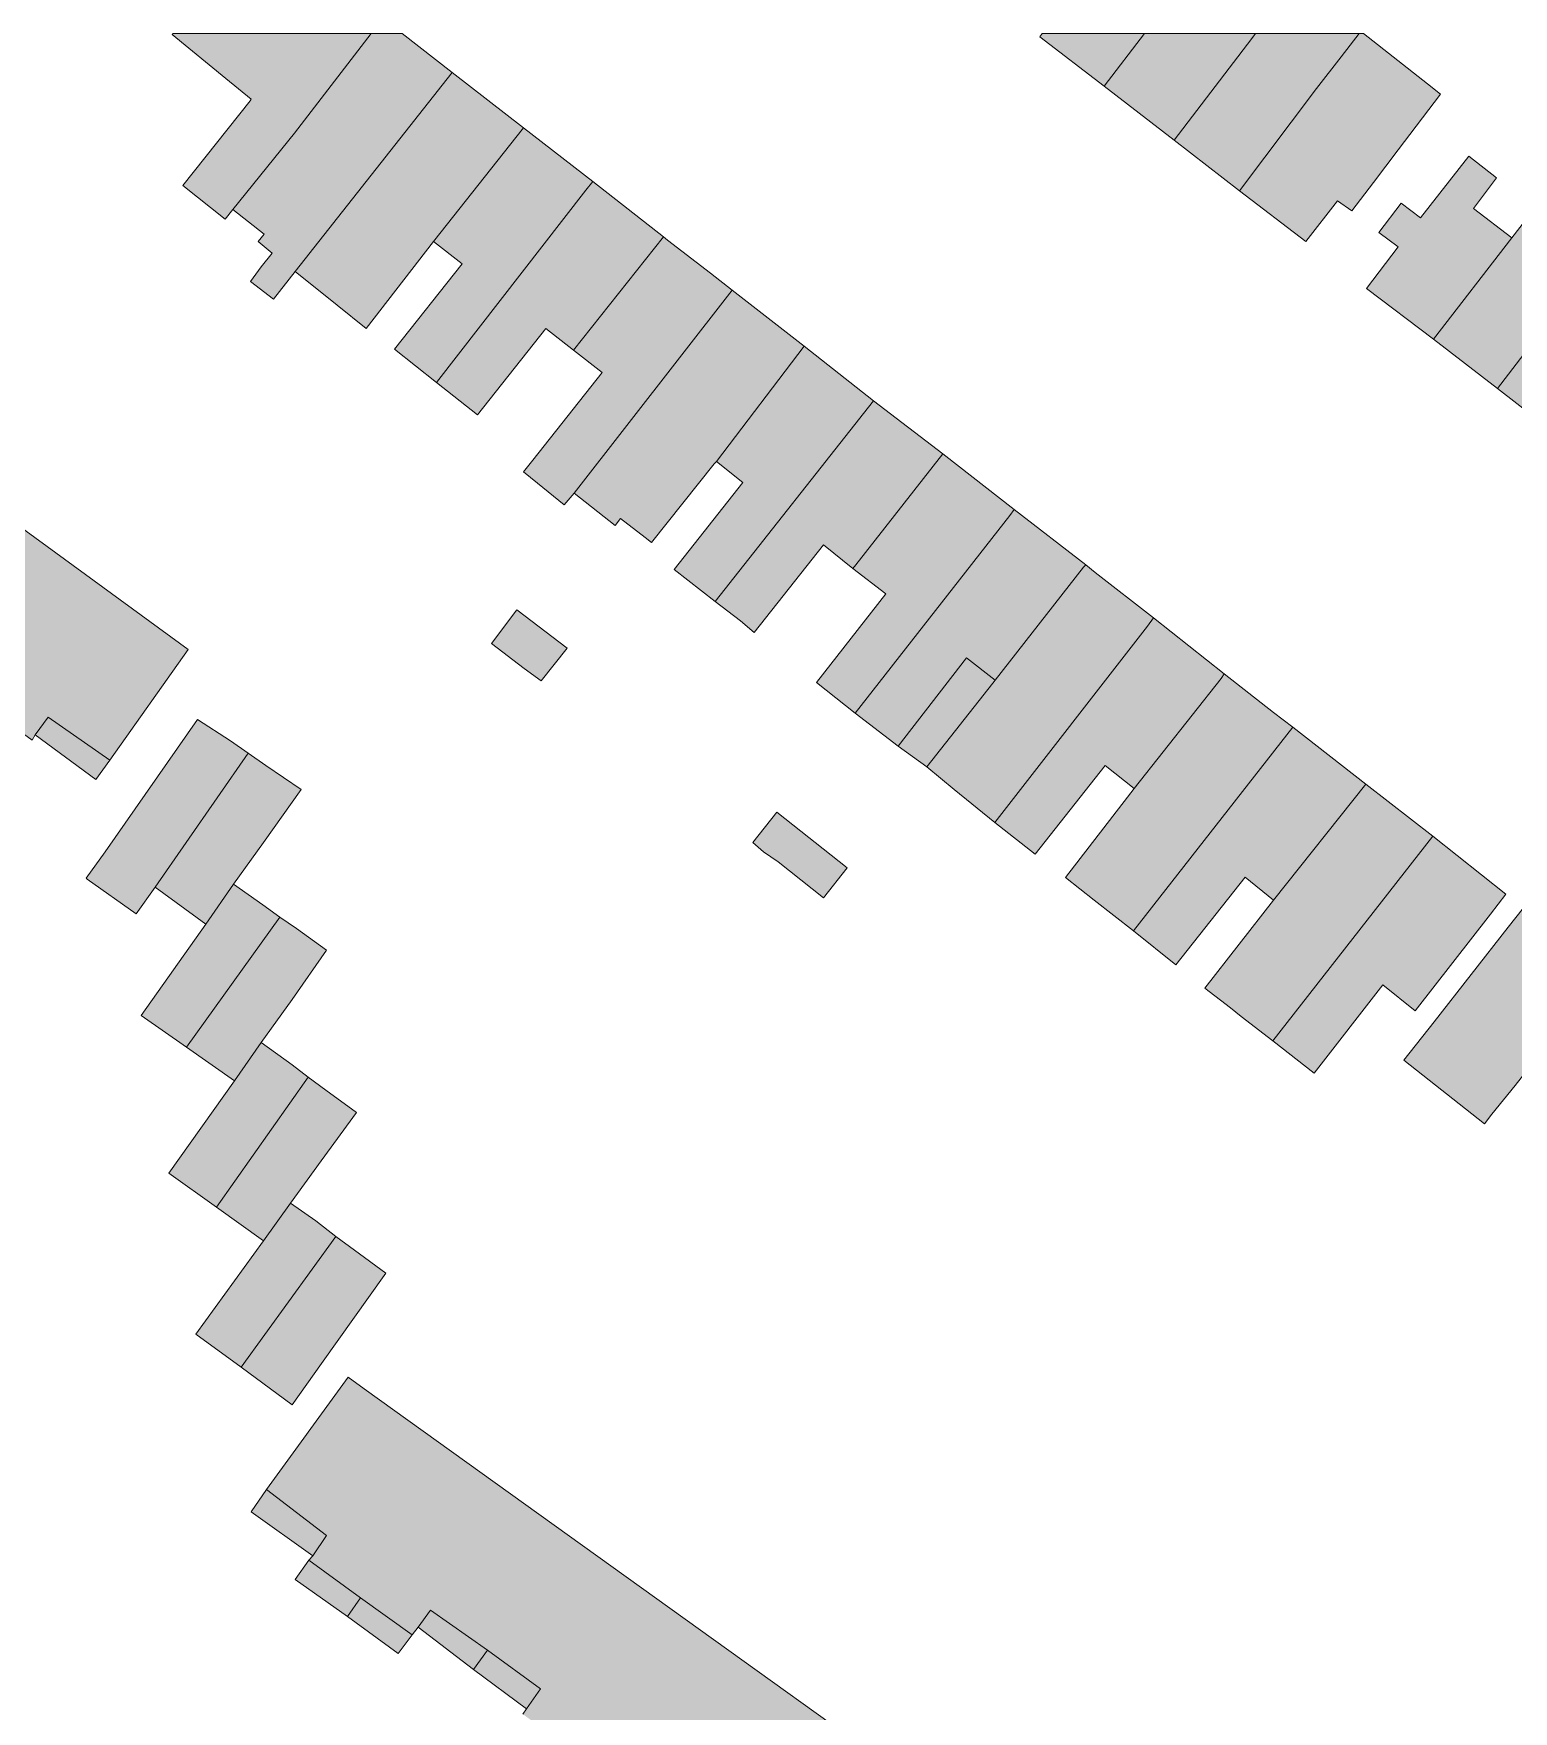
# Model space of a CAD drawing. Header units: millimetres. Extents: x -103 to 511, y -35 to 333.
# Drawn here: x 280.6 to 376.8, y 223.5 to 332.5 of the extents above; entities that cross this region are included whole.
import ezdxf

# ---------------------------------------------------------------- set-up
doc = ezdxf.new("R2010")
doc.units = ezdxf.units.MM
doc.header["$MEASUREMENT"] = 0
doc.layers.add('residential', color=7, linetype='Continuous', lineweight=0)

msp = doc.modelspace()

# ---------------------------------------------------------------- hatches: boundary and pattern name
at = {"layer": 'residential', "true_color": 0xfedcaf, "transparency": 33554687}
for points in [[(289.64, 332.52), (289.57, 332.45), (293.07, 329.6), (294.72, 328.25), (294.64, 328.15), (290.27, 322.65), (293.02, 320.45), (293.53, 321.08), (297.52, 326.05), (302.51, 332.52)], [(304.53, 332.52), (302.51, 332.52), (297.52, 326.05), (293.53, 321.08), (295.55, 319.48), (295.17, 319), (296.07, 318.25), (295.37, 317.35), (294.67, 316.4), (296.17, 315.25), (297.57, 317.05), (307.77, 330)], [(346.13, 332.52), (345.97, 332.3), (350.17, 329.1), (352.79, 332.52)], [(360.01, 332.52), (352.79, 332.52), (350.17, 329.1), (354.72, 325.6), (359.77, 332.2)], [(366.74, 332.52), (360.01, 332.52), (359.77, 332.2), (354.72, 325.6), (358.97, 322.3), (363.97, 328.95), (365.57, 331)], [(367.01, 332.52), (366.74, 332.52), (365.57, 331), (363.97, 328.95), (358.97, 322.3), (363.27, 319), (365.32, 321.65), (366.27, 321), (367.67, 322.85), (369.27, 324.97), (372.02, 328.59), (371.17, 329.26)], [(306.57, 319), (312.42, 326.4), (307.77, 330), (297.57, 317.05), (300.3, 314.86), (302.19, 313.35)], [(306.57, 319), (308.42, 317.55), (304.02, 312), (306.77, 309.85), (316.47, 322.35), (316.92, 322.9), (312.42, 326.4)], [(371.57, 312.65), (376.67, 319.25), (374.17, 321.15), (375.67, 323.15), (373.87, 324.55), (370.72, 320.55), (369.47, 321.5), (368.02, 319.6), (369.27, 318.65), (367.22, 315.95)], [(315.67, 311.95), (321.52, 319.3), (316.92, 322.9), (316.47, 322.35), (306.77, 309.85), (309.42, 307.75), (313.87, 313.35)], [(380.87, 316.15), (378.52, 317.95), (380.02, 319.9), (378.22, 321.25), (376.67, 319.25), (371.57, 312.65), (375.72, 309.45)], [(315.72, 302.65), (325.97, 315.85), (324.57, 316.95), (321.77, 319.1), (321.52, 319.3), (315.67, 311.95), (317.52, 310.5), (313.02, 304.8), (312.41, 304.03), (313.32, 303.3), (315.07, 301.9)], [(382.42, 318.19), (380.87, 316.15), (375.72, 309.45), (380.37, 305.85), (385.47, 312.55), (387.02, 314.6), (388.44, 316.45), (386.4, 318.04), (384.97, 316.2)], [(320.74, 299.44), (324.82, 304.55), (324.97, 304.7), (330.67, 312.2), (325.97, 315.85), (315.72, 302.65), (318.37, 300.55), (318.73, 301.01), (320.33, 299.76)], [(263.42, 298.8), (266.62, 296.5), (266.87, 296.8), (267.87, 298.15), (271.32, 295.6), (275.27, 292.7), (274.32, 291.4), (274.12, 291.15), (277.22, 288.95), (280.47, 286.6), (280.67, 286.95), (281.52, 288.1), (285.52, 285.3), (290.62, 292.5), (262.87, 312.75), (257.57, 305.45), (261.37, 302.75), (260.42, 301.45), (260.17, 301.15)], [(324.87, 295.6), (335.17, 308.65), (330.67, 312.2), (324.97, 304.7), (326.67, 303.35), (322.22, 297.7)], [(335.17, 308.65), (324.87, 295.6), (326.52, 294.35), (327.42, 293.6), (331.92, 299.3), (333.82, 297.75), (334.02, 298), (339.67, 305.2)], [(333.97, 288.35), (344.02, 301.2), (344.32, 301.6), (339.67, 305.2), (334.02, 298), (333.82, 297.75), (335.97, 296.1), (331.47, 290.35)], [(333.97, 288.35), (336.77, 286.2), (341.22, 291.95), (343.07, 290.5), (348.82, 297.85), (348.97, 298), (344.32, 301.6), (344.02, 301.2)], [(352.97, 294), (353.37, 294.55), (349.57, 297.5), (348.97, 298), (348.82, 297.85), (343.07, 290.5), (342.92, 290.3), (338.63, 284.86), (340.42, 283.4), (343.06, 281.25)], [(315.26, 292.58), (311.99, 295.07), (310.33, 292.88), (312.47, 291.25), (313.57, 290.45)], [(343.06, 281.25), (345.67, 279.2), (350.22, 284.95), (352.12, 283.45), (357.77, 290.6), (357.97, 290.9), (353.37, 294.55), (352.97, 294)], [(343.07, 290.5), (341.22, 291.95), (336.77, 286.2), (338.63, 284.86), (342.92, 290.3)], [(362.42, 287.45), (361.17, 288.4), (357.97, 290.9), (357.77, 290.6), (352.12, 283.45), (351.67, 282.9), (347.64, 277.67), (349.52, 276.2), (352.07, 274.2)], [(284.62, 284.05), (285.52, 285.3), (281.52, 288.1), (280.67, 286.95)], [(287.24, 275.32), (288.47, 277.05), (294.52, 285.75), (293.37, 286.55), (291.22, 287.95), (285.22, 279.35), (283.99, 277.62), (284.06, 277.57)], [(362.42, 287.45), (352.07, 274.2), (354.82, 272), (359.32, 277.7), (361.17, 276.2), (367.17, 283.75)], [(293.57, 277.25), (295.52, 279.95), (297.97, 283.4), (295.67, 284.95), (294.52, 285.75), (288.47, 277.05), (291.77, 274.65)], [(371.52, 280.35), (367.17, 283.75), (361.17, 276.2), (356.71, 270.49), (358.37, 269.2), (359.07, 268.65), (361.12, 267.05)], [(331.92, 276.35), (333.46, 278.3), (328.88, 281.93), (327.32, 279.95), (328.02, 279.35), (328.97, 278.7)], [(371.52, 280.35), (361.12, 267.05), (363.82, 264.95), (368.27, 270.7), (370.37, 269), (375.27, 275.3), (376.27, 276.6)], [(291.77, 274.65), (287.57, 268.7), (290.52, 266.65), (296.57, 275.1), (295.47, 275.9), (293.57, 277.25)], [(297.37, 269.75), (299.62, 272.95), (297.67, 274.35), (296.57, 275.1), (290.52, 266.65), (293.62, 264.45), (295.37, 266.95)], [(374.88, 261.66), (375.37, 262.3), (376.87, 264.15), (382.72, 271.6), (377.42, 275.7), (376.42, 274.45), (371.62, 268.3), (369.64, 265.8)], [(292.47, 256.25), (298.42, 264.7), (297.37, 265.5), (295.37, 266.95), (293.62, 264.45), (289.37, 258.45)], [(301.57, 262.4), (299.57, 263.85), (298.42, 264.7), (292.47, 256.25), (295.52, 254.05), (297.27, 256.5), (299.27, 259.25)], [(298.92, 255.35), (297.27, 256.5), (295.52, 254.05), (291.12, 248), (294.07, 245.85), (300.22, 254.35)], [(299.29, 246.09), (303.47, 251.95), (301.42, 253.45), (300.22, 254.35), (294.07, 245.85), (297.37, 243.4)], [(318.57, 218.75), (318.82, 219.1), (319.77, 220.35), (324.02, 217.45), (324.92, 218.6), (328.67, 215.9), (327.82, 214.7), (331.47, 211.95), (330.57, 210.65), (330.32, 210.3), (333.47, 208.05), (336.97, 205.6), (337.27, 206.05), (338.12, 207.2), (341.62, 204.7), (345.27, 202.1), (344.37, 200.9), (344.17, 200.55), (347.42, 198.15), (350.67, 195.85), (350.92, 196.15), (351.77, 197.4), (355.62, 194.6), (359.32, 191.95), (358.42, 190.75), (358.17, 190.45), (361.47, 188.1), (364.92, 185.65), (365.22, 186.1), (366.17, 187.35), (369.92, 184.6), (372.87, 182.45), (372.12, 181.2), (371.82, 180.8), (375.27, 178.3), (377.22, 181), (381.02, 178.25), (381.17, 178.15), (382.47, 179.95), (383.82, 178.95), (386.62, 182.45), (387.37, 183.25), (302.06, 244.45), (301.02, 245.2), (295.72, 237.9), (299.62, 234.9), (298.72, 233.6), (298.47, 233.3), (301.82, 230.85), (305.17, 228.45), (305.57, 228.95), (306.37, 230.05), (310.07, 227.45), (313.52, 224.95), (312.62, 223.65), (312.37, 223.3), (315.87, 220.75)], [(294.72, 236.45), (298.72, 233.6), (299.62, 234.9), (295.72, 237.9)], [(297.57, 232.05), (300.97, 229.65), (301.82, 230.85), (298.47, 233.3)], [(304.27, 227.25), (305.17, 228.45), (301.82, 230.85), (300.97, 229.65)], [(309.17, 226.2), (310.07, 227.45), (306.37, 230.05), (305.57, 228.95)], [(309.17, 226.2), (312.62, 223.65), (313.52, 224.95), (310.07, 227.45)]]:
    msp.add_hatch(color=41, dxfattribs=at).paths.add_polyline_path(points)

# ---------------------------------------------------------------- linework, layer by layer
at = {"layer": 'residential', "color": 18, "lineweight": 5, "true_color": 0x000000}
for points in [[(289.64, 332.52), (289.57, 332.45), (293.07, 329.6), (294.72, 328.25), (294.64, 328.15), (290.27, 322.65), (293.02, 320.45), (293.53, 321.08), (297.52, 326.05), (302.51, 332.52)], [(304.53, 332.52), (302.51, 332.52), (297.52, 326.05), (293.53, 321.08), (295.55, 319.48), (295.17, 319), (296.07, 318.25), (295.37, 317.35), (294.67, 316.4), (296.17, 315.25), (297.57, 317.05), (307.77, 330)], [(346.13, 332.52), (345.97, 332.3), (350.17, 329.1), (352.79, 332.52)], [(360.01, 332.52), (352.79, 332.52), (350.17, 329.1), (354.72, 325.6), (359.77, 332.2)], [(366.74, 332.52), (360.01, 332.52), (359.77, 332.2), (354.72, 325.6), (358.97, 322.3), (363.97, 328.95), (365.57, 331)], [(367.01, 332.52), (366.74, 332.52), (365.57, 331), (363.97, 328.95), (358.97, 322.3), (363.27, 319), (365.32, 321.65), (366.27, 321), (367.67, 322.85), (369.27, 324.97), (372.02, 328.59), (371.17, 329.26)], [(306.57, 319), (312.42, 326.4), (307.77, 330), (297.57, 317.05), (300.3, 314.86), (302.19, 313.35)], [(306.57, 319), (308.42, 317.55), (304.02, 312), (306.77, 309.85), (316.47, 322.35), (316.92, 322.9), (312.42, 326.4)], [(371.57, 312.65), (376.67, 319.25), (374.17, 321.15), (375.67, 323.15), (373.87, 324.55), (370.72, 320.55), (369.47, 321.5), (368.02, 319.6), (369.27, 318.65), (367.22, 315.95)], [(315.67, 311.95), (321.52, 319.3), (316.92, 322.9), (316.47, 322.35), (306.77, 309.85), (309.42, 307.75), (313.87, 313.35)], [(380.87, 316.15), (378.52, 317.95), (380.02, 319.9), (378.22, 321.25), (376.67, 319.25), (371.57, 312.65), (375.72, 309.45)], [(315.72, 302.65), (325.97, 315.85), (324.57, 316.95), (321.77, 319.1), (321.52, 319.3), (315.67, 311.95), (317.52, 310.5), (313.02, 304.8), (312.41, 304.03), (313.32, 303.3), (315.07, 301.9)], [(382.42, 318.19), (380.87, 316.15), (375.72, 309.45), (380.37, 305.85), (385.47, 312.55), (387.02, 314.6), (388.44, 316.45), (386.4, 318.04), (384.97, 316.2)], [(320.74, 299.44), (324.82, 304.55), (324.97, 304.7), (330.67, 312.2), (325.97, 315.85), (315.72, 302.65), (318.37, 300.55), (318.73, 301.01), (320.33, 299.76)], [(263.42, 298.8), (266.62, 296.5), (266.87, 296.8), (267.87, 298.15), (271.32, 295.6), (275.27, 292.7), (274.32, 291.4), (274.12, 291.15), (277.22, 288.95), (280.47, 286.6), (280.67, 286.95), (281.52, 288.1), (285.52, 285.3), (290.62, 292.5), (262.87, 312.75), (257.57, 305.45), (261.37, 302.75), (260.42, 301.45), (260.17, 301.15)], [(324.87, 295.6), (335.17, 308.65), (330.67, 312.2), (324.97, 304.7), (326.67, 303.35), (322.22, 297.7)], [(335.17, 308.65), (324.87, 295.6), (326.52, 294.35), (327.42, 293.6), (331.92, 299.3), (333.82, 297.75), (334.02, 298), (339.67, 305.2)], [(333.97, 288.35), (344.02, 301.2), (344.32, 301.6), (339.67, 305.2), (334.02, 298), (333.82, 297.75), (335.97, 296.1), (331.47, 290.35)], [(333.97, 288.35), (336.77, 286.2), (341.22, 291.95), (343.07, 290.5), (348.82, 297.85), (348.97, 298), (344.32, 301.6), (344.02, 301.2)], [(352.97, 294), (353.37, 294.55), (349.57, 297.5), (348.97, 298), (348.82, 297.85), (343.07, 290.5), (342.92, 290.3), (338.63, 284.86), (340.42, 283.4), (343.06, 281.25)], [(315.26, 292.58), (311.99, 295.07), (310.33, 292.88), (312.47, 291.25), (313.57, 290.45)], [(343.06, 281.25), (345.67, 279.2), (350.22, 284.95), (352.12, 283.45), (357.77, 290.6), (357.97, 290.9), (353.37, 294.55), (352.97, 294)], [(343.07, 290.5), (341.22, 291.95), (336.77, 286.2), (338.63, 284.86), (342.92, 290.3)], [(362.42, 287.45), (361.17, 288.4), (357.97, 290.9), (357.77, 290.6), (352.12, 283.45), (351.67, 282.9), (347.64, 277.67), (349.52, 276.2), (352.07, 274.2)], [(284.62, 284.05), (285.52, 285.3), (281.52, 288.1), (280.67, 286.95)], [(287.24, 275.32), (288.47, 277.05), (294.52, 285.75), (293.37, 286.55), (291.22, 287.95), (285.22, 279.35), (283.99, 277.62), (284.06, 277.57)], [(362.42, 287.45), (352.07, 274.2), (354.82, 272), (359.32, 277.7), (361.17, 276.2), (367.17, 283.75)], [(293.57, 277.25), (295.52, 279.95), (297.97, 283.4), (295.67, 284.95), (294.52, 285.75), (288.47, 277.05), (291.77, 274.65)], [(371.52, 280.35), (367.17, 283.75), (361.17, 276.2), (356.71, 270.49), (358.37, 269.2), (359.07, 268.65), (361.12, 267.05)], [(331.92, 276.35), (333.46, 278.3), (328.88, 281.93), (327.32, 279.95), (328.02, 279.35), (328.97, 278.7)], [(371.52, 280.35), (361.12, 267.05), (363.82, 264.95), (368.27, 270.7), (370.37, 269), (375.27, 275.3), (376.27, 276.6)], [(291.77, 274.65), (287.57, 268.7), (290.52, 266.65), (296.57, 275.1), (295.47, 275.9), (293.57, 277.25)], [(297.37, 269.75), (299.62, 272.95), (297.67, 274.35), (296.57, 275.1), (290.52, 266.65), (293.62, 264.45), (295.37, 266.95)], [(374.88, 261.66), (375.37, 262.3), (376.87, 264.15), (382.72, 271.6), (377.42, 275.7), (376.42, 274.45), (371.62, 268.3), (369.64, 265.8)], [(292.47, 256.25), (298.42, 264.7), (297.37, 265.5), (295.37, 266.95), (293.62, 264.45), (289.37, 258.45)], [(301.57, 262.4), (299.57, 263.85), (298.42, 264.7), (292.47, 256.25), (295.52, 254.05), (297.27, 256.5), (299.27, 259.25)], [(298.92, 255.35), (297.27, 256.5), (295.52, 254.05), (291.12, 248), (294.07, 245.85), (300.22, 254.35)], [(299.29, 246.09), (303.47, 251.95), (301.42, 253.45), (300.22, 254.35), (294.07, 245.85), (297.37, 243.4)], [(294.72, 236.45), (298.72, 233.6), (299.62, 234.9), (295.72, 237.9)], [(297.57, 232.05), (300.97, 229.65), (301.82, 230.85), (298.47, 233.3)], [(304.27, 227.25), (305.17, 228.45), (301.82, 230.85), (300.97, 229.65)], [(309.17, 226.2), (310.07, 227.45), (306.37, 230.05), (305.57, 228.95)], [(309.17, 226.2), (312.62, 223.65), (313.52, 224.95), (310.07, 227.45)]]:
    msp.add_lwpolyline(points, close=True, dxfattribs=at)
at = {"layer": 'residential'}
for points in [[(289.64, 332.52), (289.57, 332.45), (293.07, 329.6), (294.72, 328.25), (294.64, 328.15), (290.27, 322.65), (293.02, 320.45), (293.53, 321.08), (297.52, 326.05), (302.51, 332.52)], [(304.53, 332.52), (302.51, 332.52), (297.52, 326.05), (293.53, 321.08), (295.55, 319.48), (295.17, 319), (296.07, 318.25), (295.37, 317.35), (294.67, 316.4), (296.17, 315.25), (297.57, 317.05), (307.77, 330)], [(346.13, 332.52), (345.97, 332.3), (350.17, 329.1), (352.79, 332.52)], [(360.01, 332.52), (352.79, 332.52), (350.17, 329.1), (354.72, 325.6), (359.77, 332.2)], [(366.74, 332.52), (360.01, 332.52), (359.77, 332.2), (354.72, 325.6), (358.97, 322.3), (363.97, 328.95), (365.57, 331)], [(367.01, 332.52), (366.74, 332.52), (365.57, 331), (363.97, 328.95), (358.97, 322.3), (363.27, 319), (365.32, 321.65), (366.27, 321), (367.67, 322.85), (369.27, 324.97), (372.02, 328.59), (371.17, 329.26)], [(306.57, 319), (312.42, 326.4), (307.77, 330), (297.57, 317.05), (300.3, 314.86), (302.19, 313.35)], [(306.57, 319), (308.42, 317.55), (304.02, 312), (306.77, 309.85), (316.47, 322.35), (316.92, 322.9), (312.42, 326.4)], [(371.57, 312.65), (376.67, 319.25), (374.17, 321.15), (375.67, 323.15), (373.87, 324.55), (370.72, 320.55), (369.47, 321.5), (368.02, 319.6), (369.27, 318.65), (367.22, 315.95)], [(315.67, 311.95), (321.52, 319.3), (316.92, 322.9), (316.47, 322.35), (306.77, 309.85), (309.42, 307.75), (313.87, 313.35)], [(380.87, 316.15), (378.52, 317.95), (380.02, 319.9), (378.22, 321.25), (376.67, 319.25), (371.57, 312.65), (375.72, 309.45)], [(315.72, 302.65), (325.97, 315.85), (324.57, 316.95), (321.77, 319.1), (321.52, 319.3), (315.67, 311.95), (317.52, 310.5), (313.02, 304.8), (312.41, 304.03), (313.32, 303.3), (315.07, 301.9)], [(382.42, 318.19), (380.87, 316.15), (375.72, 309.45), (380.37, 305.85), (385.47, 312.55), (387.02, 314.6), (388.44, 316.45), (386.4, 318.04), (384.97, 316.2)], [(320.74, 299.44), (324.82, 304.55), (324.97, 304.7), (330.67, 312.2), (325.97, 315.85), (315.72, 302.65), (318.37, 300.55), (318.73, 301.01), (320.33, 299.76)], [(263.42, 298.8), (266.62, 296.5), (266.87, 296.8), (267.87, 298.15), (271.32, 295.6), (275.27, 292.7), (274.32, 291.4), (274.12, 291.15), (277.22, 288.95), (280.47, 286.6), (280.67, 286.95), (281.52, 288.1), (285.52, 285.3), (290.62, 292.5), (262.87, 312.75), (257.57, 305.45), (261.37, 302.75), (260.42, 301.45), (260.17, 301.15)], [(324.87, 295.6), (335.17, 308.65), (330.67, 312.2), (324.97, 304.7), (326.67, 303.35), (322.22, 297.7)], [(335.17, 308.65), (324.87, 295.6), (326.52, 294.35), (327.42, 293.6), (331.92, 299.3), (333.82, 297.75), (334.02, 298), (339.67, 305.2)], [(333.97, 288.35), (344.02, 301.2), (344.32, 301.6), (339.67, 305.2), (334.02, 298), (333.82, 297.75), (335.97, 296.1), (331.47, 290.35)], [(333.97, 288.35), (336.77, 286.2), (341.22, 291.95), (343.07, 290.5), (348.82, 297.85), (348.97, 298), (344.32, 301.6), (344.02, 301.2)], [(352.97, 294), (353.37, 294.55), (349.57, 297.5), (348.97, 298), (348.82, 297.85), (343.07, 290.5), (342.92, 290.3), (338.63, 284.86), (340.42, 283.4), (343.06, 281.25)], [(315.26, 292.58), (311.99, 295.07), (310.33, 292.88), (312.47, 291.25), (313.57, 290.45)], [(343.06, 281.25), (345.67, 279.2), (350.22, 284.95), (352.12, 283.45), (357.77, 290.6), (357.97, 290.9), (353.37, 294.55), (352.97, 294)], [(343.07, 290.5), (341.22, 291.95), (336.77, 286.2), (338.63, 284.86), (342.92, 290.3)], [(362.42, 287.45), (361.17, 288.4), (357.97, 290.9), (357.77, 290.6), (352.12, 283.45), (351.67, 282.9), (347.64, 277.67), (349.52, 276.2), (352.07, 274.2)], [(284.62, 284.05), (285.52, 285.3), (281.52, 288.1), (280.67, 286.95)], [(287.24, 275.32), (288.47, 277.05), (294.52, 285.75), (293.37, 286.55), (291.22, 287.95), (285.22, 279.35), (283.99, 277.62), (284.06, 277.57)], [(362.42, 287.45), (352.07, 274.2), (354.82, 272), (359.32, 277.7), (361.17, 276.2), (367.17, 283.75)], [(293.57, 277.25), (295.52, 279.95), (297.97, 283.4), (295.67, 284.95), (294.52, 285.75), (288.47, 277.05), (291.77, 274.65)], [(371.52, 280.35), (367.17, 283.75), (361.17, 276.2), (356.71, 270.49), (358.37, 269.2), (359.07, 268.65), (361.12, 267.05)], [(331.92, 276.35), (333.46, 278.3), (328.88, 281.93), (327.32, 279.95), (328.02, 279.35), (328.97, 278.7)], [(371.52, 280.35), (361.12, 267.05), (363.82, 264.95), (368.27, 270.7), (370.37, 269), (375.27, 275.3), (376.27, 276.6)], [(291.77, 274.65), (287.57, 268.7), (290.52, 266.65), (296.57, 275.1), (295.47, 275.9), (293.57, 277.25)], [(297.37, 269.75), (299.62, 272.95), (297.67, 274.35), (296.57, 275.1), (290.52, 266.65), (293.62, 264.45), (295.37, 266.95)], [(374.88, 261.66), (375.37, 262.3), (376.87, 264.15), (382.72, 271.6), (377.42, 275.7), (376.42, 274.45), (371.62, 268.3), (369.64, 265.8)], [(292.47, 256.25), (298.42, 264.7), (297.37, 265.5), (295.37, 266.95), (293.62, 264.45), (289.37, 258.45)], [(301.57, 262.4), (299.57, 263.85), (298.42, 264.7), (292.47, 256.25), (295.52, 254.05), (297.27, 256.5), (299.27, 259.25)], [(298.92, 255.35), (297.27, 256.5), (295.52, 254.05), (291.12, 248), (294.07, 245.85), (300.22, 254.35)], [(299.29, 246.09), (303.47, 251.95), (301.42, 253.45), (300.22, 254.35), (294.07, 245.85), (297.37, 243.4)], [(294.72, 236.45), (298.72, 233.6), (299.62, 234.9), (295.72, 237.9)], [(297.57, 232.05), (300.97, 229.65), (301.82, 230.85), (298.47, 233.3)], [(304.27, 227.25), (305.17, 228.45), (301.82, 230.85), (300.97, 229.65)], [(309.17, 226.2), (310.07, 227.45), (306.37, 230.05), (305.57, 228.95)], [(309.17, 226.2), (312.62, 223.65), (313.52, 224.95), (310.07, 227.45)]]:
    msp.add_lwpolyline(points, close=True, dxfattribs=at)
at = {"layer": 'residential', "color": 18, "lineweight": 5, "true_color": 0x000000}
msp.add_lwpolyline([(387.37, 183.25), (302.06, 244.45), (301.02, 245.2), (295.72, 237.9), (299.62, 234.9), (298.72, 233.6), (298.47, 233.3), (301.82, 230.85), (305.17, 228.45), (305.57, 228.95), (306.37, 230.05), (310.07, 227.45), (313.52, 224.95), (312.62, 223.65), (312.37, 223.3)], dxfattribs=at)
at = {"layer": 'residential'}
msp.add_lwpolyline([(387.37, 183.25), (302.06, 244.45), (301.02, 245.2), (295.72, 237.9), (299.62, 234.9), (298.72, 233.6), (298.47, 233.3), (301.82, 230.85), (305.17, 228.45), (305.57, 228.95), (306.37, 230.05), (310.07, 227.45), (313.52, 224.95), (312.62, 223.65), (312.37, 223.3)], dxfattribs=at)

doc.saveas('drawing.dxf')
